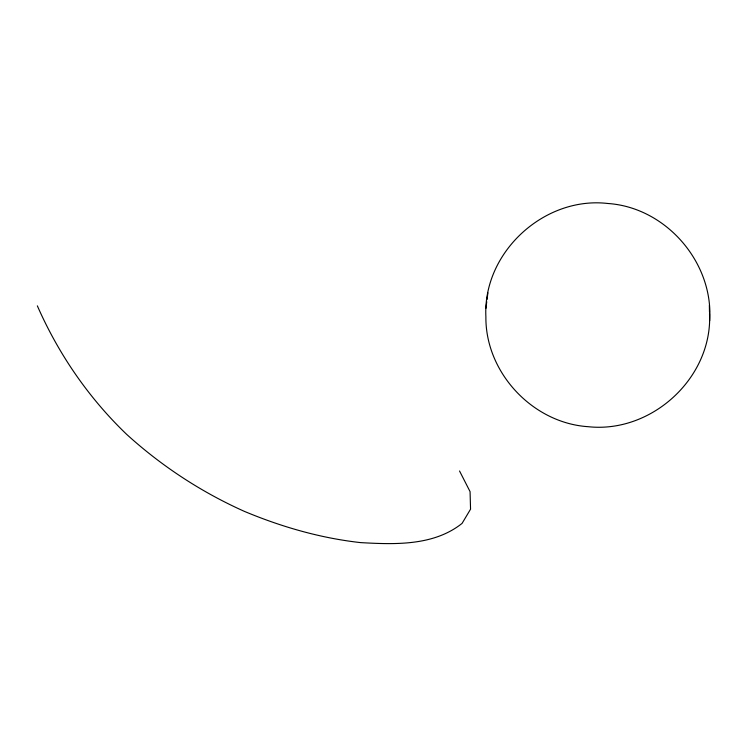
<?xml version="1.0" encoding="UTF-8"?>
<svg xmlns="http://www.w3.org/2000/svg" width="747" height="747" viewBox="0 0 747 747"><rect width="100%" height="100%" fill="white"/><g stroke="black" fill="none" stroke-linecap="round" stroke-linejoin="round"><path stroke-width="1.12" d="M709.65 320.65C708.007 382.016 649.143 433.316 588.178 426.696C532.592 423.063 485.335 372.557 485.886 316.793C482.693 252.458 544.218 195.985 607.881 203.492C666.007 207.395 713.712 262.608 709.65 320.65L709.529 313.805M485.877 308.408L486.755 301.751M487.016 299.584L487.912 292.833M459.536 470.983L470.068 491.629L470.554 509.174L462.076 523.386C433.699 546.02 394.902 544.535 360.614 542.611C320.5 538.148 281.544 526.906 244.372 511.368C201.326 492.105 161.632 466.119 126.719 434.418C88.66 397.927 58.537 354.097 37.35 305.85M709.37 305.355L709.491 312.031"/></g></svg>
